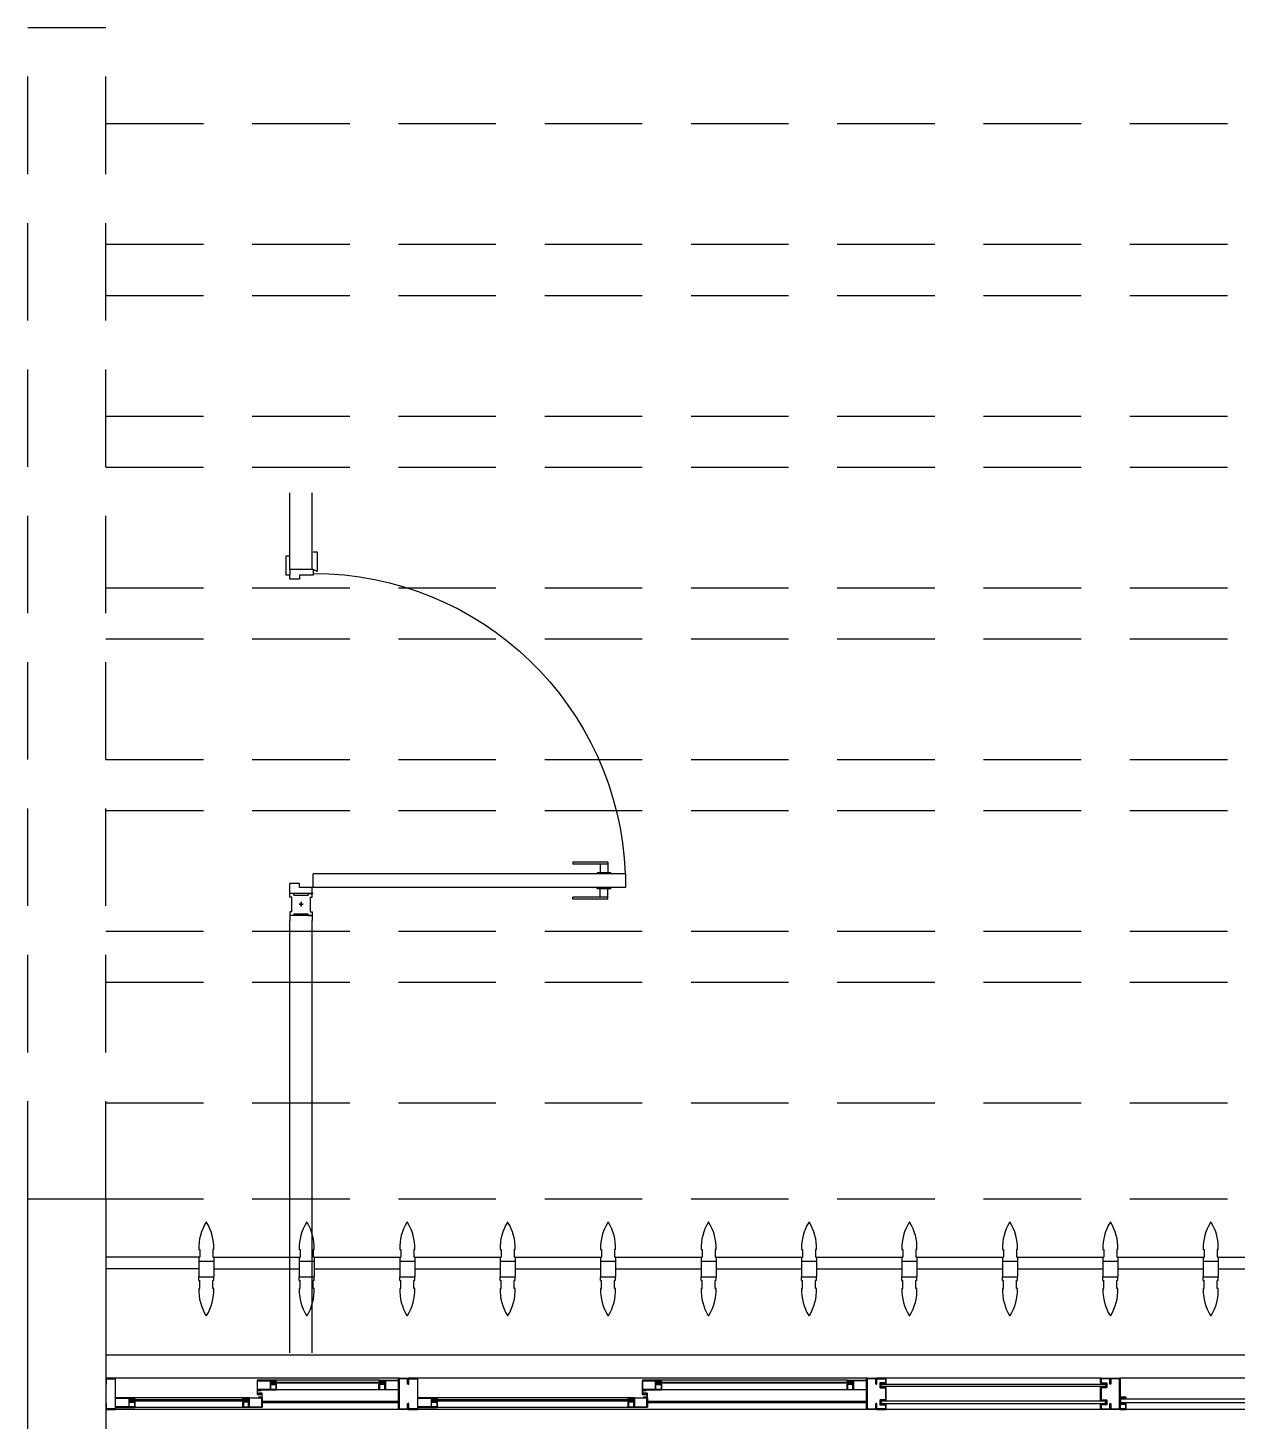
# Model space of a CAD drawing. Header units: millimetres. Extents: x 2801 to 3319, y 1187 to 1422.
# Drawn here: x 3106.175 to 3109.275, y 1357.43 to 1361 of the extents above; entities that cross this region are included whole.
import ezdxf

# ---------------------------------------------------------------- set-up
doc = ezdxf.new("R2010")
doc.units = ezdxf.units.MM
doc.linetypes.add('HIDDEN', pattern=[0.375, 0.25, -0.125])
for name, color, linetype in [('AR-BRISES', 1, 'Continuous'), ('AR-ESQ', 1, 'Continuous'), ('AR-ESTC', 3, 'Continuous'), ('AR-PERGOLAPROJ', 1, 'HIDDEN'), ('BR-PAINEL', 1, 'Continuous'), ('BR-SUPORTE', 1, 'Continuous'), ('DIV', 2, 'Continuous'), ('DIV2', 2, 'Continuous'), ('DT-ESQ-BAGUETE-C', 2, 'Continuous'), ('DT-ESQ-BAGUETE-V', 1, 'Continuous'), ('DT-ESQ-CHAPA DOBRADA-V', 1, 'Continuous'), ('DT-ESQ-MARCO-V', 1, 'Continuous'), ('DT-ESQ-PERFIL CADEIRA-C', 2, 'Continuous'), ('DT-ESQ-PERFIL CADEIRA-V', 1, 'Continuous'), ('DT-ESQ-PERFIL U SIMPLES-C', 2, 'Continuous'), ('DT-ESQ-PERFIL U-C', 2, 'Continuous'), ('DT-ESQ-PERFIL U-V', 1, 'Continuous'), ('DT-ESQ-VIDRO-C', 2, 'Continuous'), ('DT-ESQ-VIDRO-V', 2, 'Continuous'), ('MACANETA', 1, 'Continuous'), ('PG-PROJ', 1, 'HIDDEN'), ('PORTA', 2, 'Continuous')]:
    doc.layers.add(name, color=color, linetype=linetype)

# ---------------------------------------------------------------- blocks, each defined once
blk = doc.blocks.new('EF10-P')
at = {"layer": 'DT-ESQ-BAGUETE-C', "ltscale": 0.1}
for points in [[(2.536, -0.075), (2.5495, -0.075), (2.5495, -0.0735), (2.536, -0.0735), (2.536, -0.0615), (2.5495, -0.0615), (2.5495, -0.06), (2.536, -0.06, 0.414214), (2.5345, -0.0615), (2.5345, -0.0735, 0.414214)], [(3.81, -0.08), (3.7965, -0.08), (3.7965, -0.0785), (3.8095, -0.0785, 0.414214), (3.81, -0.078), (3.81, -0.067, 0.414214), (3.8095, -0.0665), (3.7965, -0.0665), (3.7965, -0.065), (3.81, -0.065, -0.414214), (3.8115, -0.0665), (3.8115, -0.0785, -0.414214)], [(4.3015, -0.08), (4.315, -0.08), (4.315, -0.0785), (4.302, -0.0785, -0.414214), (4.3015, -0.078), (4.3015, -0.067, -0.414214), (4.302, -0.0665), (4.315, -0.0665), (4.315, -0.065), (4.3015, -0.065, 0.414214), (4.3, -0.0665), (4.3, -0.0785, 0.414214)], [(4.7975, -0.08), (4.784, -0.08), (4.784, -0.0785), (4.797, -0.0785, 0.414214), (4.7975, -0.078), (4.7975, -0.067, 0.414214), (4.797, -0.0665), (4.784, -0.0665), (4.784, -0.065), (4.7975, -0.065, -0.414214), (4.799, -0.0665), (4.799, -0.0785, -0.414214)], [(5.0765, -0.08), (5.09, -0.08), (5.09, -0.0785), (5.077, -0.0785, -0.414214), (5.0765, -0.078), (5.0765, -0.067, -0.414214), (5.077, -0.0665), (5.09, -0.0665), (5.09, -0.065), (5.0765, -0.065, 0.414214), (5.075, -0.0665), (5.075, -0.0785, 0.414214)], [(3.2485, -0.125), (3.235, -0.125), (3.235, -0.1235), (3.248, -0.1235, 0.414214), (3.2485, -0.123), (3.2485, -0.112, 0.414214), (3.248, -0.1115), (3.235, -0.1115), (3.235, -0.11), (3.2485, -0.11, -0.414214), (3.25, -0.1115), (3.25, -0.1235, -0.414214)], [(3.7265, -0.125), (3.74, -0.125), (3.74, -0.1235), (3.727, -0.1235, -0.414214), (3.7265, -0.123), (3.7265, -0.112, -0.414214), (3.727, -0.1115), (3.74, -0.1115), (3.74, -0.11), (3.7265, -0.11, 0.414214), (3.725, -0.1115), (3.725, -0.1235, 0.414214)], [(4.4485, -0.125), (4.435, -0.125), (4.435, -0.1235), (4.448, -0.1235, 0.414214), (4.4485, -0.123), (4.4485, -0.112, 0.414214), (4.448, -0.1115), (4.435, -0.1115), (4.435, -0.11), (4.4485, -0.11, -0.414214), (4.45, -0.1115), (4.45, -0.1235, -0.414214)], [(4.714, -0.125), (4.7275, -0.125), (4.7275, -0.1235), (4.7145, -0.1235, -0.414214), (4.714, -0.123), (4.714, -0.112, -0.414214), (4.7145, -0.1115), (4.7275, -0.1115), (4.7275, -0.11), (4.714, -0.11, 0.414214), (4.7125, -0.1115), (4.7125, -0.1235, 0.414214)]]:
    blk.add_lwpolyline(points, format="xyb", close=True, dxfattribs=at)
at = {"layer": 'DT-ESQ-BAGUETE-V', "ltscale": 0.1}
for p, q in [((3.81, -0.065), (4.3015, -0.065)), ((4.7975, -0.065), (5.0765, -0.065)), ((3.2485, -0.11), (3.7265, -0.11)), ((4.4485, -0.11), (4.714, -0.11))]:
    blk.add_line(p, q, dxfattribs=at)
at = {"layer": 'DT-ESQ-CHAPA DOBRADA-V', "ltscale": 0.1}
for p, q in [((3.2, -0.077), (3.7615, -0.077)), ((3.2, -0.08), (3.7615, -0.08)), ((4.4, -0.077), (4.749, -0.077)), ((4.4, -0.08), (4.749, -0.08))]:
    blk.add_line(p, q, dxfattribs=at)
at = {"layer": 'DT-ESQ-MARCO-V', "ltscale": 0.1}
for p, q in [((1.9985, -0.06), (2.5515, -0.06)), ((2.5985, -0.06), (3.1515, -0.06)), ((1.9985, -0.14), (2.5515, -0.14)), ((2.5985, -0.14), (3.1515, -0.14))]:
    blk.add_line(p, q, dxfattribs=at)
at = {"layer": 'DT-ESQ-PERFIL CADEIRA-C', "ltscale": 0.1}
for p, q in [((3.7635, -0.0885), (3.81, -0.0885)), ((4.35, -0.0885), (4.3015, -0.0885)), ((4.751, -0.0885), (4.7975, -0.0885)), ((5.125, -0.0885), (5.0765, -0.0885)), ((3.2, -0.1335), (3.2485, -0.1335)), ((3.773, -0.1335), (3.7265, -0.1335)), ((4.4, -0.1335), (4.4485, -0.1335)), ((4.7605, -0.1335), (4.714, -0.1335))]:
    blk.add_line(p, q, dxfattribs=at)
for points in [[(3.81, -0.087, -1), (3.81, -0.09), (3.7635, -0.09, -0.414214), (3.7615, -0.088), (3.7615, -0.067, -0.414214), (3.7635, -0.065), (3.795, -0.065, -0.414214), (3.7965, -0.0665), (3.7965, -0.087)], [(3.7965, -0.0885, -0.198913), (3.7954, -0.0881, -0.198913), (3.795, -0.087), (3.795, -0.067, 0.414214), (3.7945, -0.0665), (3.7635, -0.0665, 0.414214), (3.763, -0.067), (3.763, -0.088, 0.414214), (3.7635, -0.0885)], [(4.3015, -0.09), (4.35, -0.09), (4.35, -0.0885), (4.315, -0.0885, 0.198912), (4.3161, -0.0881, 0.198913), (4.3165, -0.087), (4.3165, -0.067, -0.414214), (4.317, -0.0665), (4.35, -0.0665), (4.35, -0.065), (4.3165, -0.065, 0.414214), (4.315, -0.0665), (4.315, -0.0785), (4.315, -0.08), (4.315, -0.087), (4.3015, -0.087, 1)], [(4.7975, -0.087, -1), (4.7975, -0.09), (4.751, -0.09, -0.414214), (4.749, -0.088), (4.749, -0.067, -0.414214), (4.751, -0.065), (4.7825, -0.065, -0.414214), (4.784, -0.0665), (4.784, -0.087)], [(4.784, -0.0885, -0.198913), (4.7829, -0.0881, -0.198913), (4.7825, -0.087), (4.7825, -0.067, 0.414214), (4.782, -0.0665), (4.751, -0.0665, 0.414214), (4.7505, -0.067), (4.7505, -0.088, 0.414214), (4.751, -0.0885)], [(5.0765, -0.09), (5.125, -0.09), (5.125, -0.0885), (5.09, -0.0885, 0.198912), (5.0911, -0.0881, 0.198913), (5.0915, -0.087), (5.0915, -0.067, -0.414214), (5.092, -0.0665), (5.125, -0.0665), (5.125, -0.065), (5.0915, -0.065, 0.414214), (5.09, -0.0665), (5.09, -0.0785), (5.09, -0.08), (5.09, -0.087), (5.0765, -0.087, 1)], [(3.2485, -0.135), (3.2, -0.135), (3.2, -0.1335), (3.235, -0.1335, -0.198912), (3.2339, -0.1331, -0.198913), (3.2335, -0.132), (3.2335, -0.112, 0.414214), (3.233, -0.1115), (3.2, -0.1115), (3.2, -0.11), (3.2335, -0.11, -0.414214), (3.235, -0.1115), (3.235, -0.1235), (3.235, -0.125), (3.235, -0.132), (3.2485, -0.132, -1)], [(3.7265, -0.132, 1), (3.7265, -0.135), (3.773, -0.135, 0.414214), (3.775, -0.133), (3.775, -0.112, 0.414214), (3.773, -0.11), (3.7415, -0.11, 0.414214), (3.74, -0.1115), (3.74, -0.132)], [(3.74, -0.1335, 0.198913), (3.7411, -0.1331, 0.198913), (3.7415, -0.132), (3.7415, -0.112, -0.414214), (3.742, -0.1115), (3.773, -0.1115, -0.414214), (3.7735, -0.112), (3.7735, -0.133, -0.414214), (3.773, -0.1335)], [(4.4485, -0.135), (4.4, -0.135), (4.4, -0.1335), (4.435, -0.1335, -0.198912), (4.4339, -0.1331, -0.198913), (4.4335, -0.132), (4.4335, -0.112, 0.414214), (4.433, -0.1115), (4.4, -0.1115), (4.4, -0.11), (4.4335, -0.11, -0.414214), (4.435, -0.1115), (4.435, -0.1235), (4.435, -0.125), (4.435, -0.132), (4.4485, -0.132, -1)], [(4.714, -0.132, 1), (4.714, -0.135), (4.7605, -0.135, 0.414214), (4.7625, -0.133), (4.7625, -0.112, 0.414214), (4.7605, -0.11), (4.729, -0.11, 0.414214), (4.7275, -0.1115), (4.7275, -0.132)], [(4.7275, -0.1335, 0.198913), (4.7286, -0.1331, 0.198913), (4.729, -0.132), (4.729, -0.112, -0.414214), (4.7295, -0.1115), (4.7605, -0.1115, -0.414214), (4.761, -0.112), (4.761, -0.133, -0.414214), (4.7605, -0.1335)]]:
    blk.add_lwpolyline(points, format="xyb", close=True, dxfattribs=at)
at = {"layer": 'DT-ESQ-PERFIL CADEIRA-V', "ltscale": 0.1}
for p, q in [((3.795, -0.09), (4.3015, -0.09)), ((4.7825, -0.09), (5.0765, -0.09)), ((3.2485, -0.135), (3.7265, -0.135)), ((4.4485, -0.135), (4.714, -0.135))]:
    blk.add_line(p, q, dxfattribs=at)
at = {"layer": 'DT-ESQ-PERFIL U SIMPLES-C', "ltscale": 0.1}
for points in [[(3.7635, -0.102), (3.7715, -0.102), (3.7715, -0.1005), (3.7635, -0.1005, -0.414214), (3.763, -0.1), (3.763, -0.092, -0.414214), (3.7635, -0.0915), (3.7715, -0.0915), (3.7715, -0.09), (3.7635, -0.09, 0.414214), (3.7615, -0.092), (3.7615, -0.1, 0.414214)], [(3.773, -0.098), (3.765, -0.098), (3.765, -0.0995), (3.773, -0.0995, -0.414214), (3.7735, -0.1), (3.7735, -0.108, -0.414214), (3.773, -0.1085), (3.765, -0.1085), (3.765, -0.11), (3.773, -0.11, 0.414214), (3.775, -0.108), (3.775, -0.1, 0.414214)], [(4.751, -0.102), (4.759, -0.102), (4.759, -0.1005), (4.751, -0.1005, -0.414214), (4.7505, -0.1), (4.7505, -0.092, -0.414214), (4.751, -0.0915), (4.759, -0.0915), (4.759, -0.09), (4.751, -0.09, 0.414214), (4.749, -0.092), (4.749, -0.1, 0.414214)], [(4.7605, -0.098), (4.7525, -0.098), (4.7525, -0.0995), (4.7605, -0.0995, -0.414214), (4.761, -0.1), (4.761, -0.108, -0.414214), (4.7605, -0.1085), (4.7525, -0.1085), (4.7525, -0.11), (4.7605, -0.11, 0.414214), (4.7625, -0.108), (4.7625, -0.1, 0.414214)]]:
    blk.add_lwpolyline(points, format="xyb", close=True, dxfattribs=at)
at = {"layer": 'DT-ESQ-PERFIL U-C', "ltscale": 0.1}
blk.add_lwpolyline([(2.55, -0.0905), (2.55, -0.0905, -0.414214), (2.5515, -0.092), (2.5515, -0.1385), (2.5735, -0.1385), (2.5735, -0.125), (2.575, -0.125), (2.575, -0.1385, -0.414214), (2.5735, -0.14), (2.5515, -0.14, -0.414214), (2.55, -0.1385), (2.55, -0.092), (2.5365, -0.092, -1), (2.5365, -0.089), (2.55, -0.089), (2.55, -0.0615, -0.414214), (2.5515, -0.06), (2.5735, -0.06, -0.414214), (2.575, -0.0615), (2.575, -0.075), (2.5735, -0.075), (2.5735, -0.0615), (2.5515, -0.0615), (2.5515, -0.089, -0.414214), (2.55, -0.0905), (2.5365, -0.0905)], format="xyb", dxfattribs=at)
for points in [[(2.6, -0.1285), (2.6, -0.1385, -0.414214), (2.5985, -0.14), (2.5765, -0.14, -0.414214), (2.575, -0.1385), (2.575, -0.125), (2.5765, -0.125), (2.5765, -0.138, 0.414214), (2.577, -0.1385), (2.598, -0.1385, 0.414214), (2.5985, -0.138), (2.5985, -0.1285), (2.5855, -0.1285, -0.414214), (2.584, -0.127), (2.584, -0.117, -0.414214), (2.5855, -0.1155), (2.5985, -0.1155), (2.5985, -0.0845), (2.5855, -0.0845, -0.414214), (2.584, -0.083), (2.584, -0.073, -0.414214), (2.5855, -0.0715), (2.5985, -0.0715), (2.5985, -0.062, 0.414214), (2.598, -0.0615), (2.577, -0.0615, 0.414214), (2.5765, -0.062), (2.5765, -0.075), (2.575, -0.075), (2.575, -0.0615, -0.414214), (2.5765, -0.06), (2.5985, -0.06, -0.414214), (2.6, -0.0615), (2.6, -0.0715, -0.414214), (2.5985, -0.073), (2.5855, -0.073), (2.5855, -0.083), (2.5985, -0.083), (2.5985, -0.083, -0.414214), (2.6, -0.0845), (2.6, -0.1155, -0.414214), (2.5985, -0.117), (2.5985, -0.117), (2.5855, -0.117), (2.5855, -0.127), (2.5985, -0.127, -0.414214)], [(3.15, -0.1285), (3.15, -0.1385, 0.414214), (3.1515, -0.14), (3.1735, -0.14, 0.414214), (3.175, -0.1385), (3.175, -0.125), (3.1735, -0.125), (3.1735, -0.138, -0.414214), (3.173, -0.1385), (3.152, -0.1385, -0.414214), (3.1515, -0.138), (3.1515, -0.1285), (3.1645, -0.1285, 0.414214), (3.166, -0.127), (3.166, -0.117, 0.414214), (3.1645, -0.1155), (3.1515, -0.1155), (3.1515, -0.0845), (3.1645, -0.0845, 0.414214), (3.166, -0.083), (3.166, -0.073, 0.414214), (3.1645, -0.0715), (3.1515, -0.0715), (3.1515, -0.062, -0.414214), (3.152, -0.0615), (3.173, -0.0615, -0.414214), (3.1735, -0.062), (3.1735, -0.075), (3.175, -0.075), (3.175, -0.0615, 0.414214), (3.1735, -0.06), (3.1515, -0.06, 0.414214), (3.15, -0.0615), (3.15, -0.0715, 0.414214), (3.1515, -0.073), (3.1645, -0.073), (3.1645, -0.083), (3.1515, -0.083), (3.1515, -0.083, 0.414214), (3.15, -0.0845), (3.15, -0.1155, 0.414214), (3.1515, -0.117), (3.1515, -0.117), (3.1645, -0.117), (3.1645, -0.127), (3.1515, -0.127, 0.414214)], [(3.175, -0.0615, -0.414214), (3.1765, -0.06), (3.1985, -0.06, -0.414214), (3.2, -0.0615), (3.2, -0.1385, -0.414214), (3.1985, -0.14), (3.1765, -0.14, -0.414214), (3.175, -0.1385), (3.175, -0.125), (3.1765, -0.125), (3.1765, -0.138, 0.414214), (3.177, -0.1385), (3.198, -0.1385, 0.414214), (3.1985, -0.138), (3.1985, -0.062, 0.414214), (3.198, -0.0615), (3.177, -0.0615, 0.414214), (3.1765, -0.062), (3.1765, -0.075), (3.175, -0.075)], [(4.375, -0.0615, 0.414214), (4.3735, -0.06), (4.3515, -0.06, 0.414214), (4.35, -0.0615), (4.35, -0.1385, 0.414214), (4.3515, -0.14), (4.3735, -0.14, 0.414214), (4.375, -0.1385), (4.375, -0.125), (4.3735, -0.125), (4.3735, -0.138, -0.414214), (4.373, -0.1385), (4.352, -0.1385, -0.414214), (4.3515, -0.138), (4.3515, -0.062, -0.414214), (4.352, -0.0615), (4.373, -0.0615, -0.414214), (4.3735, -0.062), (4.3735, -0.075), (4.375, -0.075)], [(4.375, -0.0615, -0.414214), (4.3765, -0.06), (4.3985, -0.06, -0.414214), (4.4, -0.0615), (4.4, -0.1385, -0.414214), (4.3985, -0.14), (4.3765, -0.14, -0.414214), (4.375, -0.1385), (4.375, -0.125), (4.3765, -0.125), (4.3765, -0.138, 0.414214), (4.377, -0.1385), (4.398, -0.1385, 0.414214), (4.3985, -0.138), (4.3985, -0.062, 0.414214), (4.398, -0.0615), (4.377, -0.0615, 0.414214), (4.3765, -0.062), (4.3765, -0.075), (4.375, -0.075)], [(5.15, -0.0615, 0.414214), (5.1485, -0.06), (5.1265, -0.06, 0.414214), (5.125, -0.0615), (5.125, -0.1385, 0.414214), (5.1265, -0.14), (5.1485, -0.14, 0.414214), (5.15, -0.1385), (5.15, -0.125), (5.1485, -0.125), (5.1485, -0.138, -0.414214), (5.148, -0.1385), (5.127, -0.1385, -0.414214), (5.1265, -0.138), (5.1265, -0.062, -0.414214), (5.127, -0.0615), (5.148, -0.0615, -0.414214), (5.1485, -0.062), (5.1485, -0.075), (5.15, -0.075)]]:
    blk.add_lwpolyline(points, format="xyb", close=True, dxfattribs=at)
at = {"layer": 'DT-ESQ-PERFIL U-V', "ltscale": 0.1}
for p, q in [((3.1985, -0.06), (4.3515, -0.06)), ((4.3985, -0.06), (5.1265, -0.06)), ((3.1985, -0.14), (4.3515, -0.14)), ((4.3985, -0.14), (5.1265, -0.14))]:
    blk.add_line(p, q, dxfattribs=at)
at = {"layer": 'DT-ESQ-VIDRO-C', "ltscale": 0.1}
for points in [[(2.002, -0.087), (2.002, -0.077), (2.548, -0.077), (2.548, -0.087)], [(3.1625, -0.081), (3.1625, -0.075), (2.5875, -0.075), (2.5875, -0.081)], [(4.3125, -0.085), (4.3125, -0.082), (3.799, -0.082), (3.799, -0.085)], [(5.0875, -0.085), (5.0875, -0.082), (4.7865, -0.082), (4.7865, -0.085)], [(3.238, -0.13), (3.238, -0.127), (3.737, -0.127), (3.737, -0.13)], [(4.438, -0.13), (4.438, -0.127), (4.7245, -0.127), (4.7245, -0.13)]]:
    blk.add_lwpolyline(points, close=True, dxfattribs=at)
at = {"layer": 'DT-ESQ-VIDRO-V', "ltscale": 0.1}
blk.add_lwpolyline([(3.1625, -0.119), (3.1625, -0.125), (2.5875, -0.125), (2.5875, -0.119)], close=True, dxfattribs=at)
blk = doc.blocks.new('BR-MODULO8')
at = {"layer": 'BR-PAINEL'}
for p, q in [((-4.9117, 0.27), (-4.9092, 0.27)), ((-4.9117, 0.25), (-4.9117, 0.24)), ((-4.9117, 0.25), (-4.9092, 0.25)), ((-4.9092, 0.27), (-4.9092, 0.25)), ((-4.8758, 0.27), (-4.8758, 0.25)), ((-4.8733, 0.27), (-4.8758, 0.27)), ((-4.8733, 0.25), (-4.8758, 0.25)), ((-4.8733, 0.25), (-4.8733, 0.24)), ((-4.6542, 0.27), (-4.6517, 0.27)), ((-4.6542, 0.25), (-4.6542, 0.24)), ((-4.6542, 0.25), (-4.6517, 0.25)), ((-4.6517, 0.27), (-4.6517, 0.25)), ((-4.6183, 0.27), (-4.6183, 0.25)), ((-4.6158, 0.27), (-4.6183, 0.27)), ((-4.6158, 0.25), (-4.6183, 0.25)), ((-4.6158, 0.25), (-4.6158, 0.24)), ((-4.3967, 0.27), (-4.3942, 0.27)), ((-4.3967, 0.25), (-4.3967, 0.24)), ((-4.3967, 0.25), (-4.3942, 0.25)), ((-4.3942, 0.27), (-4.3942, 0.25)), ((-4.3608, 0.27), (-4.3608, 0.25)), ((-4.3583, 0.27), (-4.3608, 0.27)), ((-4.3583, 0.25), (-4.3608, 0.25)), ((-4.3583, 0.25), (-4.3583, 0.24)), ((-4.1392, 0.27), (-4.1367, 0.27)), ((-4.1392, 0.25), (-4.1392, 0.24)), ((-4.1392, 0.25), (-4.1367, 0.25)), ((-4.1367, 0.27), (-4.1367, 0.25)), ((-4.1033, 0.27), (-4.1033, 0.25)), ((-4.1008, 0.27), (-4.1033, 0.27)), ((-4.1008, 0.25), (-4.1033, 0.25)), ((-4.1008, 0.25), (-4.1008, 0.24)), ((-3.8817, 0.27), (-3.8792, 0.27)), ((-3.8817, 0.25), (-3.8817, 0.24)), ((-3.8817, 0.25), (-3.8792, 0.25)), ((-3.8792, 0.27), (-3.8792, 0.25)), ((-3.8458, 0.27), (-3.8458, 0.25)), ((-3.8433, 0.27), (-3.8458, 0.27)), ((-3.8433, 0.25), (-3.8458, 0.25)), ((-3.8433, 0.25), (-3.8433, 0.24)), ((-3.6242, 0.27), (-3.6217, 0.27)), ((-3.6242, 0.25), (-3.6242, 0.24)), ((-3.6242, 0.25), (-3.6217, 0.25)), ((-3.6217, 0.27), (-3.6217, 0.25)), ((-3.5883, 0.27), (-3.5883, 0.25)), ((-3.5858, 0.27), (-3.5883, 0.27)), ((-3.5858, 0.25), (-3.5883, 0.25)), ((-3.5858, 0.25), (-3.5858, 0.24)), ((-3.3667, 0.27), (-3.3642, 0.27)), ((-3.3667, 0.25), (-3.3667, 0.24)), ((-3.3667, 0.25), (-3.3642, 0.25)), ((-3.3642, 0.27), (-3.3642, 0.25)), ((-3.3308, 0.27), (-3.3308, 0.25)), ((-3.3283, 0.27), (-3.3308, 0.27)), ((-3.3283, 0.25), (-3.3308, 0.25)), ((-3.3283, 0.25), (-3.3283, 0.24)), ((-3.1092, 0.27), (-3.1067, 0.27)), ((-3.1092, 0.25), (-3.1092, 0.24)), ((-3.1092, 0.25), (-3.1067, 0.25)), ((-3.1067, 0.27), (-3.1067, 0.25)), ((-3.0733, 0.27), (-3.0733, 0.25)), ((-3.0708, 0.27), (-3.0733, 0.27)), ((-3.0708, 0.25), (-3.0733, 0.25)), ((-3.0708, 0.25), (-3.0708, 0.24)), ((-2.8517, 0.27), (-2.8492, 0.27)), ((-2.8517, 0.25), (-2.8517, 0.24)), ((-2.8517, 0.25), (-2.8492, 0.25)), ((-2.8492, 0.27), (-2.8492, 0.25)), ((-2.8158, 0.27), (-2.8158, 0.25)), ((-2.8133, 0.27), (-2.8158, 0.27)), ((-2.8133, 0.25), (-2.8158, 0.25)), ((-2.8133, 0.25), (-2.8133, 0.24)), ((-2.5942, 0.27), (-2.5917, 0.27)), ((-2.5942, 0.25), (-2.5942, 0.24)), ((-2.5942, 0.25), (-2.5917, 0.25)), ((-2.5917, 0.27), (-2.5917, 0.25)), ((-2.5583, 0.27), (-2.5583, 0.25)), ((-2.5558, 0.27), (-2.5583, 0.27)), ((-2.5558, 0.25), (-2.5583, 0.25)), ((-2.5558, 0.25), (-2.5558, 0.24)), ((-2.3367, 0.27), (-2.3342, 0.27)), ((-2.3367, 0.25), (-2.3367, 0.24)), ((-2.3367, 0.25), (-2.3342, 0.25)), ((-2.3342, 0.27), (-2.3342, 0.25)), ((-2.3008, 0.27), (-2.3008, 0.25)), ((-2.2983, 0.27), (-2.3008, 0.27)), ((-2.2983, 0.25), (-2.3008, 0.25)), ((-2.2983, 0.25), (-2.2983, 0.24)), ((-4.9117, 0.24), (-4.8733, 0.24)), ((-4.9117, 0.24), (-4.9117, 0.2)), ((-4.8733, 0.24), (-4.8733, 0.2)), ((-4.6542, 0.24), (-4.6158, 0.24)), ((-4.6542, 0.24), (-4.6542, 0.2)), ((-4.6158, 0.24), (-4.6158, 0.2)), ((-4.3967, 0.24), (-4.3583, 0.24)), ((-4.3967, 0.24), (-4.3967, 0.2)), ((-4.3583, 0.24), (-4.3583, 0.2)), ((-4.1392, 0.24), (-4.1008, 0.24)), ((-4.1392, 0.24), (-4.1392, 0.2)), ((-4.1008, 0.24), (-4.1008, 0.2)), ((-3.8817, 0.24), (-3.8433, 0.24)), ((-3.8817, 0.24), (-3.8817, 0.2)), ((-3.8433, 0.24), (-3.8433, 0.2)), ((-3.6242, 0.24), (-3.5858, 0.24)), ((-3.6242, 0.24), (-3.6242, 0.2)), ((-3.5858, 0.24), (-3.5858, 0.2)), ((-3.3667, 0.24), (-3.3283, 0.24)), ((-3.3667, 0.24), (-3.3667, 0.2)), ((-3.3283, 0.24), (-3.3283, 0.2)), ((-3.1092, 0.24), (-3.0708, 0.24)), ((-3.1092, 0.24), (-3.1092, 0.2)), ((-3.0708, 0.24), (-3.0708, 0.2)), ((-2.8517, 0.24), (-2.8133, 0.24)), ((-2.8517, 0.24), (-2.8517, 0.2)), ((-2.8133, 0.24), (-2.8133, 0.2)), ((-2.5942, 0.24), (-2.5558, 0.24)), ((-2.5942, 0.24), (-2.5942, 0.2)), ((-2.5558, 0.24), (-2.5558, 0.2)), ((-2.3367, 0.24), (-2.2983, 0.24)), ((-2.3367, 0.24), (-2.3367, 0.2)), ((-2.2983, 0.24), (-2.2983, 0.2)), ((-4.9117, 0.2), (-4.8733, 0.2)), ((-4.9117, 0.19), (-4.9117, 0.2)), ((-4.9117, 0.19), (-4.9092, 0.19)), ((-4.9092, 0.17), (-4.9092, 0.19)), ((-4.8733, 0.19), (-4.8758, 0.19)), ((-4.8758, 0.17), (-4.8758, 0.19)), ((-4.8733, 0.19), (-4.8733, 0.2)), ((-4.6542, 0.2), (-4.6158, 0.2)), ((-4.6542, 0.19), (-4.6542, 0.2)), ((-4.6542, 0.19), (-4.6517, 0.19)), ((-4.6517, 0.17), (-4.6517, 0.19)), ((-4.6158, 0.19), (-4.6183, 0.19)), ((-4.6183, 0.17), (-4.6183, 0.19)), ((-4.6158, 0.19), (-4.6158, 0.2)), ((-4.3967, 0.2), (-4.3583, 0.2)), ((-4.3967, 0.19), (-4.3967, 0.2)), ((-4.3967, 0.19), (-4.3942, 0.19)), ((-4.3942, 0.17), (-4.3942, 0.19)), ((-4.3583, 0.19), (-4.3608, 0.19)), ((-4.3608, 0.17), (-4.3608, 0.19)), ((-4.3583, 0.19), (-4.3583, 0.2)), ((-4.1392, 0.2), (-4.1008, 0.2)), ((-4.1392, 0.19), (-4.1392, 0.2)), ((-4.1392, 0.19), (-4.1367, 0.19)), ((-4.1367, 0.17), (-4.1367, 0.19)), ((-4.1008, 0.19), (-4.1033, 0.19)), ((-4.1033, 0.17), (-4.1033, 0.19)), ((-4.1008, 0.19), (-4.1008, 0.2)), ((-3.8817, 0.2), (-3.8433, 0.2)), ((-3.8817, 0.19), (-3.8817, 0.2)), ((-3.8817, 0.19), (-3.8792, 0.19)), ((-3.8792, 0.17), (-3.8792, 0.19)), ((-3.8433, 0.19), (-3.8458, 0.19)), ((-3.8458, 0.17), (-3.8458, 0.19)), ((-3.8433, 0.19), (-3.8433, 0.2)), ((-3.6242, 0.2), (-3.5858, 0.2)), ((-3.6242, 0.19), (-3.6242, 0.2)), ((-3.6242, 0.19), (-3.6217, 0.19)), ((-3.6217, 0.17), (-3.6217, 0.19)), ((-3.5858, 0.19), (-3.5883, 0.19)), ((-3.5883, 0.17), (-3.5883, 0.19)), ((-3.5858, 0.19), (-3.5858, 0.2)), ((-3.3667, 0.2), (-3.3283, 0.2)), ((-3.3667, 0.19), (-3.3667, 0.2)), ((-3.3667, 0.19), (-3.3642, 0.19)), ((-3.3642, 0.17), (-3.3642, 0.19)), ((-3.3283, 0.19), (-3.3308, 0.19)), ((-3.3308, 0.17), (-3.3308, 0.19)), ((-3.3283, 0.19), (-3.3283, 0.2)), ((-3.1092, 0.2), (-3.0708, 0.2)), ((-3.1092, 0.19), (-3.1092, 0.2)), ((-3.1092, 0.19), (-3.1067, 0.19)), ((-3.1067, 0.17), (-3.1067, 0.19)), ((-3.0708, 0.19), (-3.0733, 0.19)), ((-3.0733, 0.17), (-3.0733, 0.19)), ((-3.0708, 0.19), (-3.0708, 0.2)), ((-2.8517, 0.2), (-2.8133, 0.2)), ((-2.8517, 0.19), (-2.8517, 0.2)), ((-2.8517, 0.19), (-2.8492, 0.19)), ((-2.8492, 0.17), (-2.8492, 0.19)), ((-2.8133, 0.19), (-2.8158, 0.19)), ((-2.8158, 0.17), (-2.8158, 0.19)), ((-2.8133, 0.19), (-2.8133, 0.2)), ((-2.5942, 0.2), (-2.5558, 0.2)), ((-2.5942, 0.19), (-2.5942, 0.2)), ((-2.5942, 0.19), (-2.5917, 0.19)), ((-2.5917, 0.17), (-2.5917, 0.19)), ((-2.5558, 0.19), (-2.5583, 0.19)), ((-2.5583, 0.17), (-2.5583, 0.19)), ((-2.5558, 0.19), (-2.5558, 0.2)), ((-2.3367, 0.2), (-2.2983, 0.2)), ((-2.3367, 0.19), (-2.3367, 0.2)), ((-2.3367, 0.19), (-2.3342, 0.19)), ((-2.3342, 0.17), (-2.3342, 0.19)), ((-2.2983, 0.19), (-2.3008, 0.19)), ((-2.3008, 0.17), (-2.3008, 0.19)), ((-2.2983, 0.19), (-2.2983, 0.2)), ((-4.9117, 0.17), (-4.9092, 0.17)), ((-4.8733, 0.17), (-4.8758, 0.17)), ((-4.6542, 0.17), (-4.6517, 0.17)), ((-4.6158, 0.17), (-4.6183, 0.17)), ((-4.3967, 0.17), (-4.3942, 0.17)), ((-4.3583, 0.17), (-4.3608, 0.17)), ((-4.1392, 0.17), (-4.1367, 0.17)), ((-4.1008, 0.17), (-4.1033, 0.17)), ((-3.8817, 0.17), (-3.8792, 0.17)), ((-3.8433, 0.17), (-3.8458, 0.17)), ((-3.6242, 0.17), (-3.6217, 0.17)), ((-3.5858, 0.17), (-3.5883, 0.17)), ((-3.3667, 0.17), (-3.3642, 0.17)), ((-3.3283, 0.17), (-3.3308, 0.17)), ((-3.1092, 0.17), (-3.1067, 0.17)), ((-3.0708, 0.17), (-3.0733, 0.17)), ((-2.8517, 0.17), (-2.8492, 0.17)), ((-2.8133, 0.17), (-2.8158, 0.17)), ((-2.5942, 0.17), (-2.5917, 0.17)), ((-2.5558, 0.17), (-2.5583, 0.17)), ((-2.3367, 0.17), (-2.3342, 0.17)), ((-2.2983, 0.17), (-2.3008, 0.17))]:
    blk.add_line(p, q, dxfattribs=at)
for centre, radius, start, end in [((-4.7867, 0.2739), 0.1251, 148.4721, 181.772), ((-4.8925, 0.3387), 0.001, 37.1012, 142.8988), ((-4.9983, 0.2739), 0.1251, 358.228, 31.5279), ((-4.5292, 0.2739), 0.1251, 148.4721, 181.772), ((-4.635, 0.3387), 0.001, 37.1012, 142.8988), ((-4.7408, 0.2739), 0.1251, 358.228, 31.5279), ((-4.2717, 0.2739), 0.1251, 148.4721, 181.772), ((-4.3775, 0.3387), 0.001, 37.1012, 142.8988), ((-4.4833, 0.2739), 0.1251, 358.228, 31.5279), ((-4.0142, 0.2739), 0.1251, 148.4721, 181.772), ((-4.12, 0.3387), 0.001, 37.1012, 142.8988), ((-4.2258, 0.2739), 0.1251, 358.228, 31.5279), ((-3.7567, 0.2739), 0.1251, 148.4721, 181.772), ((-3.8625, 0.3387), 0.001, 37.1012, 142.8988), ((-3.9683, 0.2739), 0.1251, 358.228, 31.5279), ((-3.4992, 0.2739), 0.1251, 148.4721, 181.772), ((-3.605, 0.3387), 0.001, 37.1012, 142.8988), ((-3.7108, 0.2739), 0.1251, 358.228, 31.5279), ((-3.2417, 0.2739), 0.1251, 148.4721, 181.772), ((-3.3475, 0.3387), 0.001, 37.1012, 142.8988), ((-3.4533, 0.2739), 0.1251, 358.228, 31.5279), ((-2.9842, 0.2739), 0.1251, 148.4721, 181.772), ((-3.09, 0.3387), 0.001, 37.1012, 142.8988), ((-3.1958, 0.2739), 0.1251, 358.228, 31.5279), ((-2.7267, 0.2739), 0.1251, 148.4721, 181.772), ((-2.8325, 0.3387), 0.001, 37.1012, 142.8988), ((-2.9383, 0.2739), 0.1251, 358.228, 31.5279), ((-2.4692, 0.2739), 0.1251, 148.4721, 181.772), ((-2.575, 0.3387), 0.001, 37.1012, 142.8988), ((-2.6808, 0.2739), 0.1251, 358.228, 31.5279), ((-2.2117, 0.2739), 0.1251, 148.4721, 181.772), ((-2.3175, 0.3387), 0.001, 37.1012, 142.8988), ((-2.4233, 0.2739), 0.1251, 358.228, 31.5279), ((-4.7867, 0.1661), 0.1251, 178.228, 211.5279), ((-4.9983, 0.1661), 0.1251, 328.4721, 1.772), ((-4.5292, 0.1661), 0.1251, 178.228, 211.5279), ((-4.7408, 0.1661), 0.1251, 328.4721, 1.772), ((-4.2717, 0.1661), 0.1251, 178.228, 211.5279), ((-4.4833, 0.1661), 0.1251, 328.4721, 1.772), ((-4.0142, 0.1661), 0.1251, 178.228, 211.5279), ((-4.2258, 0.1661), 0.1251, 328.4721, 1.772), ((-3.7567, 0.1661), 0.1251, 178.228, 211.5279), ((-3.9683, 0.1661), 0.1251, 328.4721, 1.772), ((-3.4992, 0.1661), 0.1251, 178.228, 211.5279), ((-3.7108, 0.1661), 0.1251, 328.4721, 1.772), ((-3.2417, 0.1661), 0.1251, 178.228, 211.5279), ((-3.4533, 0.1661), 0.1251, 328.4721, 1.772), ((-2.9842, 0.1661), 0.1251, 178.228, 211.5279), ((-3.1958, 0.1661), 0.1251, 328.4721, 1.772), ((-2.7267, 0.1661), 0.1251, 178.228, 211.5279), ((-2.9383, 0.1661), 0.1251, 328.4721, 1.772), ((-2.4692, 0.1661), 0.1251, 178.228, 211.5279), ((-2.6808, 0.1661), 0.1251, 328.4721, 1.772), ((-2.2117, 0.1661), 0.1251, 178.228, 211.5279), ((-2.4233, 0.1661), 0.1251, 328.4721, 1.772), ((-4.8925, 0.1013), 0.001, 217.1012, 322.8988), ((-4.635, 0.1013), 0.001, 217.1012, 322.8988), ((-4.3775, 0.1013), 0.001, 217.1012, 322.8988), ((-4.12, 0.1013), 0.001, 217.1012, 322.8988), ((-3.8625, 0.1013), 0.001, 217.1012, 322.8988), ((-3.605, 0.1013), 0.001, 217.1012, 322.8988), ((-3.3475, 0.1013), 0.001, 217.1012, 322.8988), ((-3.09, 0.1013), 0.001, 217.1012, 322.8988), ((-2.8325, 0.1013), 0.001, 217.1012, 322.8988), ((-2.575, 0.1013), 0.001, 217.1012, 322.8988), ((-2.3175, 0.1013), 0.001, 217.1012, 322.8988)]:
    blk.add_arc(centre, radius, start, end, dxfattribs=at)
at = {"layer": 'BR-SUPORTE'}
for p, q in [((-4.9117, 0.25), (-5.15, 0.25)), ((-4.8733, 0.25), (-4.6517, 0.25)), ((-4.6158, 0.25), (-4.3942, 0.25)), ((-4.3583, 0.25), (-4.1367, 0.25)), ((-4.1008, 0.25), (-3.8792, 0.25)), ((-3.8433, 0.25), (-3.6217, 0.25)), ((-3.5858, 0.25), (-3.3642, 0.25)), ((-3.3283, 0.25), (-3.1067, 0.25)), ((-3.0708, 0.25), (-2.8492, 0.25)), ((-2.8133, 0.25), (-2.5917, 0.25)), ((-2.5558, 0.25), (-2.3342, 0.25)), ((-2.2983, 0.25), (-2.0767, 0.25)), ((-4.9117, 0.22), (-5.15, 0.22)), ((-4.8733, 0.22), (-4.6542, 0.22)), ((-4.6158, 0.22), (-4.3967, 0.22)), ((-4.3583, 0.22), (-4.1392, 0.22)), ((-4.1008, 0.22), (-3.8817, 0.22)), ((-3.8433, 0.22), (-3.6242, 0.22)), ((-3.5858, 0.22), (-3.3667, 0.22)), ((-3.3283, 0.22), (-3.1092, 0.22)), ((-3.0708, 0.22), (-2.8517, 0.22)), ((-2.8133, 0.22), (-2.5942, 0.22)), ((-2.5558, 0.22), (-2.3367, 0.22)), ((-2.2983, 0.22), (-2.0792, 0.22))]:
    blk.add_line(p, q, dxfattribs=at)
blk = doc.blocks.new('PG-MODULO1-PJ-C')
at = {"layer": 'PG-PROJ'}
for p, q in [((0.2, 3), (0, 3)), ((0, 0), (0, 3)), ((0.2, 0), (0.2, 3)), ((0.2, 2.7546), (5.35, 2.7546)), ((0.2, 2.4454), (5.35, 2.4454)), ((0.2, 2.3146), (5.35, 2.3146)), ((0.2, 2.0054), (5.35, 2.0054)), ((0.2, 1.8746), (5.35, 1.8746)), ((0.2, 1.5654), (5.35, 1.5654)), ((0.2, 1.4346), (5.35, 1.4346)), ((0.2, 1.1254), (5.35, 1.1254)), ((0.2, 0.9946), (5.35, 0.9946)), ((0.2, 0.6854), (5.35, 0.6854)), ((0.2, 0.5546), (5.35, 0.5546)), ((0.2, 0.2454), (5.35, 0.2454)), ((0.2, 0), (5.35, 0))]:
    blk.add_line(p, q, dxfattribs=at)
blk = doc.blocks.new('IDIV')
for p, q in [((-0.0285, 0.0285), (-0.0429, 0.0285)), ((-0.0285, 0.0285), (-0.0285, -0.0285)), ((0.0051, 0), (-0.0051, 0)), ((0, 0.0051), (0, -0.0051)), ((-0.0285, -0.0285), (-0.0429, -0.0285))]:
    blk.add_line(p, q)
blk = doc.blocks.new('MTT')
for p, q in [((-0.0285, 0.0185), (-0.0285, 0.0285)), ((-0.0185, 0.0285), (-0.0285, 0.0285)), ((-0.0235, 0.0185), (-0.0285, 0.0185)), ((-0.0235, 0.0185), (-0.0235, -0.0185)), ((-0.0185, 0.0235), (-0.0185, 0.0285)), ((-0.0185, 0.0235), (0.0185, 0.0235)), ((-0.0049, 0), (0.0049, 0)), ((0, -0.0049), (0, 0.0049)), ((0.0185, 0.0235), (0.0185, 0.0285)), ((0.0185, 0.0285), (0.0285, 0.0285)), ((0.0235, 0.0185), (0.0285, 0.0185)), ((0.0235, 0.0185), (0.0235, -0.0185)), ((0.0285, 0.0185), (0.0285, 0.0285)), ((-0.0285, -0.0185), (-0.0235, -0.0185)), ((-0.0285, -0.0185), (-0.0285, -0.0285)), ((-0.0185, -0.0285), (-0.0285, -0.0285)), ((0.0185, -0.0235), (-0.0185, -0.0235)), ((-0.0185, -0.0235), (-0.0185, -0.0285)), ((0.0185, -0.0235), (0.0185, -0.0285)), ((0.0185, -0.0285), (0.0285, -0.0285)), ((0.0285, -0.0185), (0.0235, -0.0185)), ((0.0285, -0.0185), (0.0285, -0.0285))]:
    blk.add_line(p, q)
blk = doc.blocks.new('DOOR-80')
at = {"layer": 'MACANETA', "color": 1}
for p, q in [((-0.08, -0.755), (-0.08, -0.665)), ((-0.08, -0.665), (-0.075, -0.665)), ((-0.075, -0.755), (-0.075, -0.665)), ((0.01, -0.755), (0.01, -0.665)), ((0.015, -0.665), (0.01, -0.665)), ((0.015, -0.755), (0.015, -0.665)), ((-0.075, -0.735), (-0.053, -0.735)), ((-0.053, -0.7275), (-0.05, -0.7275)), ((-0.053, -0.7625), (-0.053, -0.7275)), ((-0.012, -0.7275), (-0.015, -0.7275)), ((-0.012, -0.7625), (-0.012, -0.7275)), ((0.01, -0.735), (-0.012, -0.735)), ((-0.08, -0.755), (-0.053, -0.755)), ((-0.053, -0.7625), (-0.05, -0.7625)), ((-0.012, -0.7625), (-0.015, -0.7625)), ((0.015, -0.755), (-0.012, -0.755))]:
    blk.add_line(p, q, dxfattribs=at)
at = {"layer": 'PORTA'}
for p, q in [((-0.05, -0.8), (-0.05, 0)), ((-0.015, 0), (-0.05, 0)), ((-0.015, -0.8), (-0.015, 0)), ((-0.05, -0.8), (-0.015, -0.8))]:
    blk.add_line(p, q, dxfattribs=at)
at = {"layer": 'PORTA', "color": 1}
blk.add_arc((-0.02, 0), 0.8, 180, 267.8509, dxfattribs=at)

msp = doc.modelspace()

# ---------------------------------------------------------------- linework, layer by layer
at = {"layer": 'AR-ESQ'}
msp.add_line((3106.3749, 1357.5998), (3111.5249, 1357.5998), dxfattribs=at)
at = {"layer": 'AR-ESTC'}
msp.add_lwpolyline([(3106.1749, 1357.9998), (3106.3749, 1357.9998), (3106.3749, 1357.3998), (3106.1749, 1357.3998)], close=True, dxfattribs=at)
at = {"layer": 'DIV2'}
for p, q in [((3106.8467, 1359.6121), (3106.8467, 1359.8087)), ((3106.8467, 1359.6121), (3106.8467, 1359.8087)), ((3106.8467, 1359.6121), (3106.8467, 1359.8087)), ((3106.9037, 1359.6121), (3106.9037, 1359.8087)), ((3106.9037, 1359.6121), (3106.9037, 1359.8087)), ((3106.9037, 1359.6121), (3106.9037, 1359.8087)), ((3106.8367, 1359.6471), (3106.8467, 1359.6471)), ((3106.8367, 1359.5971), (3106.8367, 1359.6471)), ((3106.8367, 1359.6471), (3106.8467, 1359.6471)), ((3106.8367, 1359.5971), (3106.8367, 1359.6471)), ((3106.8367, 1359.6471), (3106.8467, 1359.6471)), ((3106.8367, 1359.5971), (3106.8367, 1359.6471)), ((3106.9067, 1359.6571), (3106.9167, 1359.6571)), ((3106.9067, 1359.6571), (3106.9167, 1359.6571)), ((3106.9067, 1359.6571), (3106.9167, 1359.6571)), ((3106.9167, 1359.6571), (3106.9167, 1359.6071)), ((3106.9167, 1359.6571), (3106.9167, 1359.6071)), ((3106.9167, 1359.6571), (3106.9167, 1359.6071)), ((3106.8467, 1359.6121), (3106.8467, 1359.5971)), ((3106.9067, 1359.6121), (3106.8467, 1359.6121)), ((3106.8467, 1359.6121), (3106.8467, 1359.5971)), ((3106.9067, 1359.6121), (3106.8467, 1359.6121)), ((3106.8467, 1359.6121), (3106.8467, 1359.5971)), ((3106.9067, 1359.6121), (3106.8467, 1359.6121)), ((3106.9067, 1359.6121), (3106.9067, 1359.6021)), ((3106.9067, 1359.6121), (3106.9067, 1359.5971)), ((3106.9167, 1359.6071), (3106.9067, 1359.6121)), ((3106.9067, 1359.6121), (3106.9067, 1359.6021)), ((3106.9067, 1359.6121), (3106.9067, 1359.5971)), ((3106.9167, 1359.6071), (3106.9067, 1359.6121)), ((3106.9067, 1359.6121), (3106.9067, 1359.6021)), ((3106.9067, 1359.6121), (3106.9067, 1359.5971)), ((3106.9167, 1359.6071), (3106.9067, 1359.6121)), ((3106.8467, 1359.5971), (3106.8367, 1359.5971)), ((3106.8467, 1359.5971), (3106.8367, 1359.5971)), ((3106.8467, 1359.5971), (3106.8367, 1359.5971)), ((3106.8467, 1359.5871), (3106.8467, 1359.5971)), ((3106.8467, 1359.5871), (3106.8467, 1359.5971)), ((3106.8467, 1359.5871), (3106.8467, 1359.5971)), ((3106.8717, 1359.5871), (3106.8467, 1359.5871)), ((3106.8717, 1359.5871), (3106.8467, 1359.5871)), ((3106.8717, 1359.5871), (3106.8467, 1359.5871)), ((3106.8717, 1359.5971), (3106.8717, 1359.5871)), ((3106.9067, 1359.5971), (3106.8717, 1359.5971)), ((3106.8717, 1359.5971), (3106.8717, 1359.5871)), ((3106.9067, 1359.5971), (3106.8717, 1359.5971)), ((3106.8717, 1359.5971), (3106.8717, 1359.5871)), ((3106.9067, 1359.5971), (3106.8717, 1359.5971)), ((3106.8717, 1358.8071), (3106.8467, 1358.8071)), ((3106.8717, 1358.8071), (3106.8467, 1358.8071)), ((3106.8467, 1358.7821), (3106.8467, 1358.8071)), ((3106.8717, 1358.8071), (3106.8467, 1358.8071)), ((3106.9067, 1358.7821), (3106.8467, 1358.7821)), ((3106.9067, 1358.7821), (3106.8467, 1358.7821)), ((3106.9067, 1358.7821), (3106.8467, 1358.7821)), ((3106.8717, 1358.7971), (3106.8717, 1358.8071)), ((3106.8717, 1358.7971), (3106.8717, 1358.8071)), ((3106.8717, 1358.7971), (3106.8717, 1358.8071)), ((3106.9067, 1358.7971), (3106.8717, 1358.7971)), ((3106.9067, 1358.7971), (3106.8717, 1358.7971)), ((3106.9067, 1358.7971), (3106.8717, 1358.7971)), ((3106.8467, 1357.6046), (3106.8467, 1358.7123)), ((3106.8467, 1357.6046), (3106.8467, 1358.7123)), ((3106.8467, 1357.6046), (3106.8467, 1358.7123)), ((3106.9037, 1357.6046), (3106.9037, 1358.7123)), ((3106.9037, 1357.6046), (3106.9037, 1358.7123)), ((3106.9037, 1357.6046), (3106.9037, 1358.7123))]:
    msp.add_line(p, q, dxfattribs=at)

# ---------------------------------------------------------------- block references
at = {"layer": 'AR-BRISES'}
msp.add_blockref('BR-MODULO8', (3111.5249, 1357.5998), dxfattribs=at)
at = {"layer": 'AR-ESQ', "rotation": 180}
msp.add_blockref('EF10-P', (3111.5249, 1357.3998), dxfattribs=at)
at = {"layer": 'AR-PERGOLAPROJ'}
msp.add_blockref('PG-MODULO1-PJ-C', (3106.1749, 1357.9998), dxfattribs=at)
at = {"layer": 'DIV', "xscale": -1, "rotation": 90}
msp.add_blockref('DOOR-80', (3106.9067, 1358.7821), dxfattribs=at)
at = {"layer": 'DIV2'}
for name, p, rotation in [('IDIV', (3106.8752, 1358.7536), 270), ('IDIV', (3106.8752, 1358.7536), 270), ('IDIV', (3106.8752, 1358.7536), 270), ('MTT', (3106.8752, 1358.7536), 90), ('MTT', (3106.8752, 1358.7536), 90), ('MTT', (3106.8752, 1358.7536), 90), ('IDIV', (3106.8752, 1358.7552), 90), ('IDIV', (3106.8752, 1358.7552), 90), ('IDIV', (3106.8752, 1358.7552), 90)]:
    msp.add_blockref(name, p, dxfattribs=dict(at, rotation=rotation))

doc.saveas('drawing.dxf')
